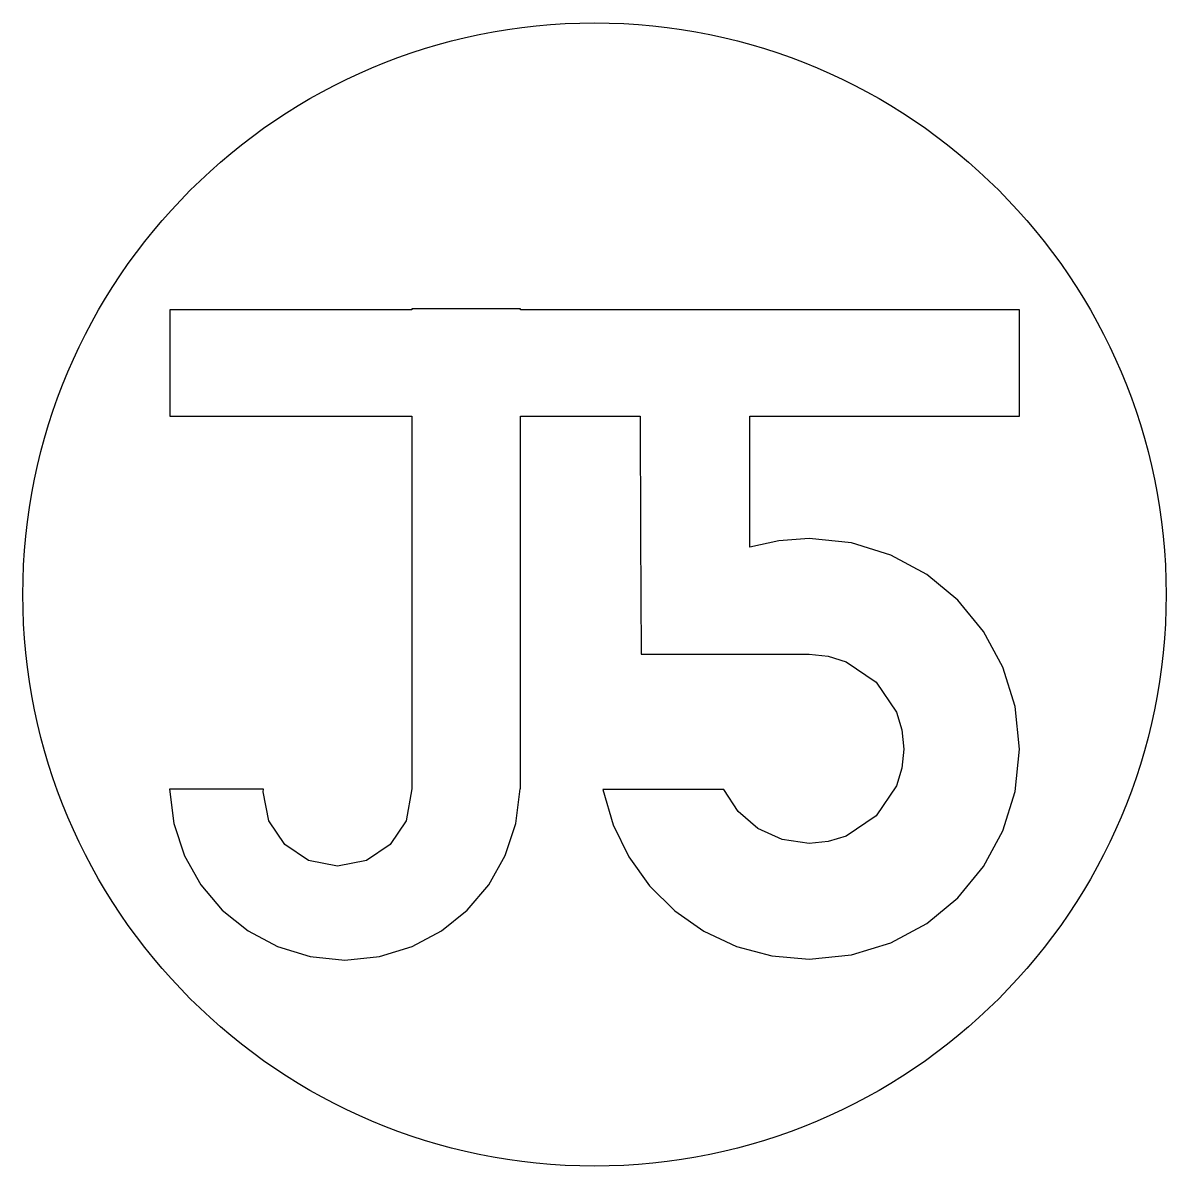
# Model space of a CAD drawing. Extents: x 0 to 40, y -0.1 to 39.9.
import ezdxf

# ---------------------------------------------------------------- set-up
doc = ezdxf.new("R2010")
doc.units = 0
doc.layers.add('Layer', color=7, linetype='CONTINUOUS')
doc.layers.add('Layer_1', color=7, linetype='CONTINUOUS')

msp = doc.modelspace()

# ---------------------------------------------------------------- linework, layer by layer
at = {"layer": 'Layer', "color": 7}
msp.add_lwpolyline([(13.610313, 29.916659), (13.610313, 29.881382), (5.143646, 29.881382), (5.143646, 26.159576), (13.610313, 26.159576), (13.610313, 13.124437), (13.406017, 12.005404), (12.848714, 11.178467), (12.021776, 10.621162), (11.008576, 10.416867), (9.995378, 10.621162), (9.16844, 11.178467), (8.611136, 12.005404), (8.40684, 13.018604), (8.41566, 13.115618), (5.126007, 13.115618), (5.277124, 11.907438), (5.651749, 10.783562), (6.226152, 9.767655), (6.976606, 8.883385), (7.879381, 8.154422), (8.910747, 7.60443), (10.046977, 7.257076), (11.26434, 7.136034), (12.482357, 7.257282), (13.618443, 7.605206), (14.649017, 8.156084), (15.550497, 8.886193), (16.299302, 9.771806), (16.871851, 10.7892), (17.244562, 11.914653), (17.393854, 13.124437), (17.411493, 13.124437), (17.411493, 26.159576), (21.600729, 26.159576), (21.613345, 21.994241), (21.636007, 17.84284), (27.430382, 17.84284), (27.430382, 17.83402), (27.509757, 17.83402), (28.177728, 17.7666), (28.800036, 17.573256), (29.854155, 16.862307), (30.565104, 15.808186), (30.758449, 15.185879), (30.825869, 14.517909), (30.758449, 13.850319), (30.565104, 13.22901), (29.854155, 12.177922), (28.800036, 11.470005), (28.177728, 11.277659), (27.509757, 11.210617), (26.560531, 11.348638), (25.719676, 11.735951), (25.026414, 12.332439), (24.519965, 13.097979), (20.295451, 13.097979), (20.648763, 11.871712), (21.198894, 10.743452), (21.925788, 9.733384), (22.809389, 8.861696), (23.829642, 8.148577), (24.966492, 7.614209), (26.199882, 7.278788), (27.509757, 7.162492), (28.992483, 7.311878), (30.373334, 7.740345), (31.62278, 8.418359), (32.711283, 9.316384), (33.609308, 10.404887), (34.287322, 11.65433), (34.715789, 13.035184), (34.865175, 14.517909), (34.715789, 16.001013), (34.287322, 17.382865), (33.609308, 18.633722), (32.711283, 19.723844), (31.62278, 20.623488), (30.373334, 21.302915), (28.992483, 21.732381), (27.509757, 21.882145), (26.449898, 21.804963), (25.437188, 21.582284), (25.437188, 26.159576), (34.873994, 26.159576), (34.873994, 29.881382), (17.411493, 29.881382), (17.411493, 29.916659), (13.610313, 29.916659), (13.610313, 29.916659)], dxfattribs=at)
at = {"layer": 'Layer_1', "color": 7}
msp.add_lwpolyline([(39.999999, 19.924812), (39.999999, 19.924812)], dxfattribs=at)
for points in [[(0, 19.924812), (0, 30.970507), (8.954305, 39.924812), (20, 39.924812)], [(20, 39.924812), (31.045695, 39.924812), (39.999999, 30.970507), (39.999999, 19.924812)], [(20, -0.07519), (8.954305, -0.07519), (0, 8.879118), (0, 19.924812)], [(39.999999, 19.924812), (39.999999, 8.879118), (31.045695, -0.07519), (20, -0.07519)]]:
    msp.add_open_spline(points, degree=3, dxfattribs=at)

doc.saveas('drawing.dxf')
